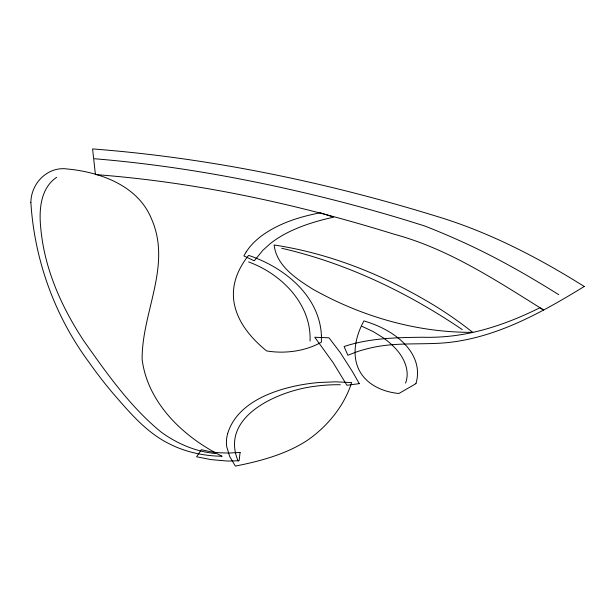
<?xml version="1.0" encoding="UTF-8"?>
<svg xmlns="http://www.w3.org/2000/svg" width="615" height="615" viewBox="0 0 615 615"><rect width="100%" height="100%" fill="white"/><g stroke="black" fill="none" stroke-linecap="round" stroke-linejoin="round"><path stroke-width="0.92" d="M405.546 383.107C410.274 370.814 403.97 357.523 395.537 348.521A112.484 64.944 0 0 0 383.476 337.966L373.466 331.731L362.05 326.334M56.649 177.304C40.129 188.467 38.845 210.661 40.828 228.665C44.541 269.124 61.562 307.1 83.717 340.733C106.749 373.282 130.211 406.946 161.384 432.26C177.228 443.746 195.916 451.718 215.496 453.524M415.948 383.652L398.927 393.477C383.176 392.062 366.54 384.821 359.099 370.076C351.288 354.286 355.87 335.598 363.942 320.876L371.16 323.282A98.169 56.68 0 0 1 395.122 335.698C403.794 342.002 411.42 350.227 415.24 360.382A106.441 61.454 0 0 1 415.94 383.652M94.472 158.747C179.334 165.704 263.305 181.571 345.638 203.042A1152.818 665.576 0 0 1 405.285 219.924L424.458 225.889A635.003 366.617 0 0 1 458.29 240.065C493.168 255.556 526.417 274.421 558.72 294.67M281.685 248.268C346.46 263.174 407.438 292.386 462.28 329.609M248.591 261.921C281.47 273.913 311.574 304.018 310.052 341.071M238.189 461.165C219.002 415.932 279.525 390.548 314.557 386.335A97.001 56.003 0 0 1 340.31 384.744M321.422 335.436L321.399 342.163C309.161 349.112 294.969 352.126 280.978 352.141A51.214 29.574 0 0 1 266.556 350.896C251.512 338.65 237.774 322.752 234.177 303.134A153.466 88.606 0 0 1 234.246 284.914C236.321 273.998 241.71 263.996 248.591 255.371C283.93 267.118 319.462 295.577 321.422 335.436M30.873 202.473C34.417 259.661 54.589 315.726 88.768 361.951A888.598 513.025 0 0 0 112.222 392.432C128.889 411.643 145.732 432.053 168.925 443.646C185.315 452.071 203.75 456.007 222.115 456.253C184.023 437.419 147.861 403.601 142.15 359.621C141.588 312.328 172.292 265.426 151.359 218.563C137.822 185.576 100.314 172.1 67.235 168.979C47.609 166.181 30.988 183.37 30.873 202.473M240.081 452.432L239.135 460.62L234.169 460.927A67.273 38.837 0 0 1 226.643 460.989L210.914 459.597L196.592 456.799L201.32 449.703L209.185 451.471A60.355 34.84 0 0 0 219.309 452.755L228.918 453.055L240.081 452.432M227.681 433.421L226.897 436.842A93.08 53.743 0 0 0 226.758 446.844L229.695 456.538L235.353 466.078C254.303 462.388 273.191 457.591 290.787 449.496A131.379 75.853 0 0 0 307.331 440.34C327.472 426.418 344.146 406.077 351.657 382.561L335.575 381.83L319.477 382.476A115.958 66.943 0 0 0 288.543 387.611C263.666 393.961 235.899 406.999 227.681 433.421M246.2 251.904L243.863 255.917L254.264 260.829L262.866 250.297L269.985 243.855A116.273 67.127 0 0 1 282.985 235.099C298.721 226.289 316.164 221.046 333.691 217.157L320.453 212.79C300.466 216.542 280.486 222.745 263.612 234.4A106.041 61.223 0 0 0 248.937 248.06L246.2 251.904M584.25 286.482C542.33 312.136 497.535 337.32 447.728 342.593C421.829 345.123 395.384 341.848 369.846 348.144A91.543 52.852 0 0 0 356.477 351.926L347.875 355.262L344.093 346.529C369.292 338.104 396.245 337.543 422.566 337.251A118.065 68.165 0 0 0 444.653 336.666C478.016 334.03 510.035 322.614 539.809 307.777L543.591 309.96C496.144 280.448 448.742 248.891 394.115 234.207C297.03 204.019 196.931 182.24 95.417 174.575L92.581 148.922C209.077 157.863 324.228 181.694 435.804 216.065C488.533 231.855 537.764 257.324 584.25 286.482M359.214 383.652L346.929 385.29L333.284 362.904L314.78 337.251L328.964 337.796L340.195 352.495L351.834 370.653A835.854 482.575 0 0 1 359.214 383.652M472.681 332.338C416.839 332.715 361.389 316.479 312.889 289.211C296.538 278.949 276.473 265.918 274.121 244.993C332.169 253.764 387.55 276.619 437.342 307.346A483.782 279.31 0 0 1 472.681 332.338"/></g></svg>
